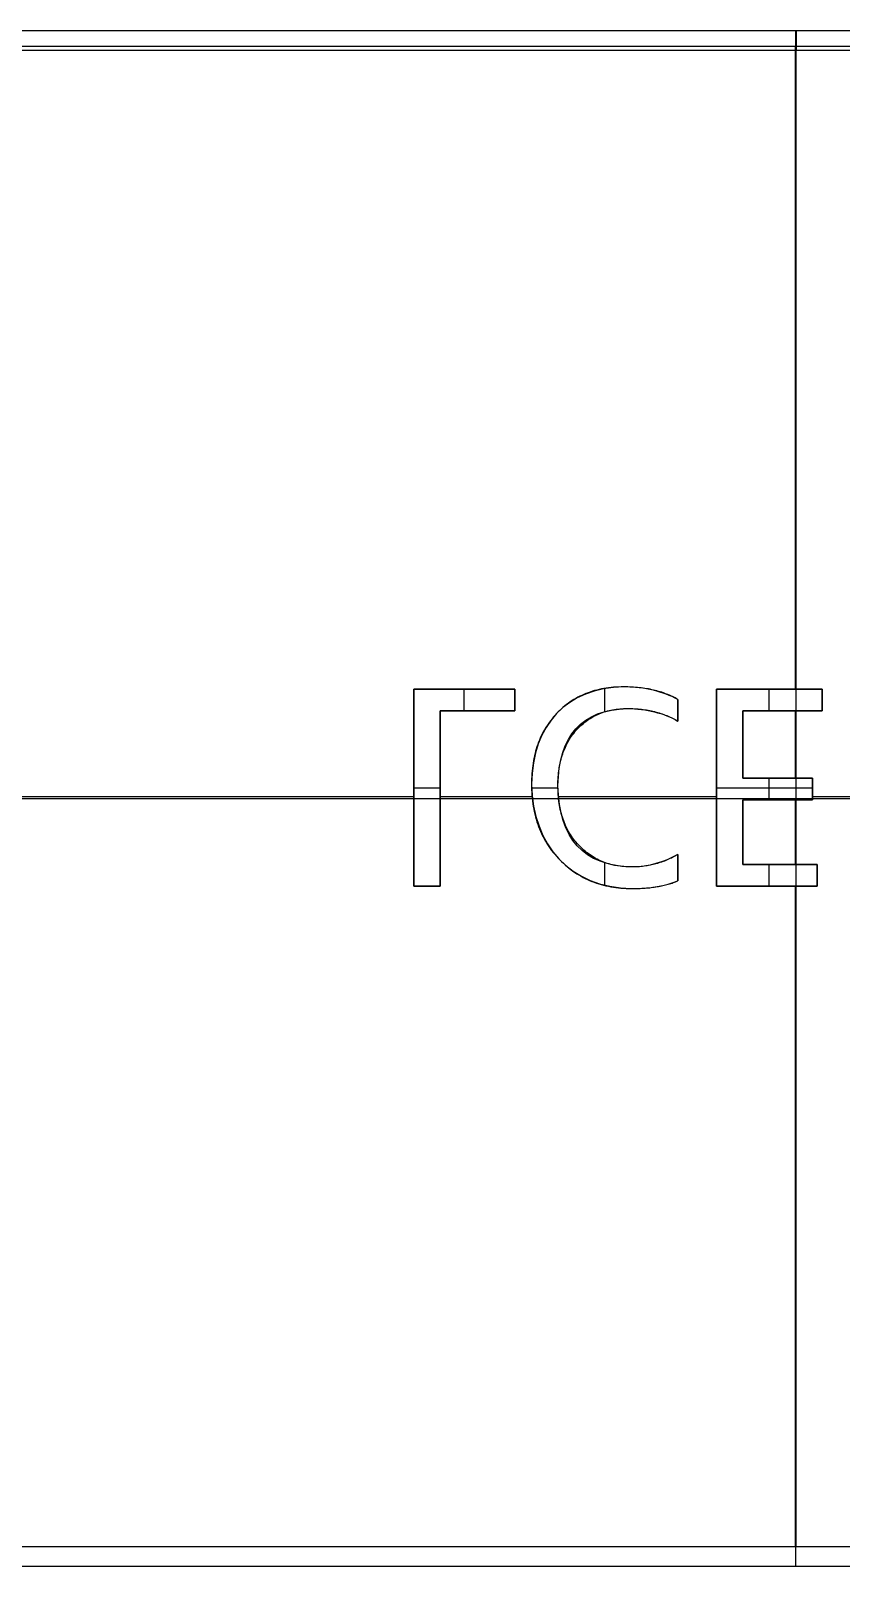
# Model space of a CAD drawing. Header units: millimetres. Extents: x 1.2 to 41.2, y 0.2 to 23.9.
# Drawn here: x 18.037 to 18.448, y 8.517 to 9.297 of the extents above; entities that cross this region are included whole.
import ezdxf

# ---------------------------------------------------------------- set-up
doc = ezdxf.new("R2010")
doc.units = ezdxf.units.MM
doc.layers.add('图层03', color=5, linetype='Continuous', true_color=0x0000ff)

msp = doc.modelspace()

# ---------------------------------------------------------------- linework, layer by layer
at = {"layer": '图层03', "color": 7, "true_color": 0xffffff}
for p, q in [((18.92567, 9.29736, 1.98855), (17.92494, 9.29736, 1.98877)), ((18.42499, 9.29736, 1.6076), (18.42515, 9.29736, 2.36871)), ((18.42525, 8.96278, 1.5976), (18.42525, 9.28938, 1.5976)), ((18.42542, 9.28736, 2.3777), (18.42542, 8.52726, 2.3777)), ((18.23137, 8.86277, 1.60264), (18.23137, 8.96278, 1.60264)), ((18.23137, 8.96278, 1.60264), (18.2826, 8.96278, 1.60263)), ((18.25698, 8.96278, 1.59764), (18.25698, 8.96278, 1.60764)), ((18.25698, 8.9518, 1.60764), (18.25698, 8.96278, 1.60764)), ((18.2826, 8.96278, 1.60263), (18.2826, 8.9518, 1.60263)), ((18.2826, 8.95729, 1.59763), (18.2826, 8.95729, 1.60763)), ((18.32834, 8.95137, 1.60762), (18.32834, 8.96324, 1.60762)), ((18.36553, 8.9576, 1.60261), (18.36553, 8.94662, 1.60261)), ((18.38505, 8.86277, 1.60261), (18.38505, 8.96278, 1.60261)), ((18.38505, 8.96278, 1.60261), (18.43871, 8.96278, 1.6026)), ((18.41188, 8.96278, 1.5976), (18.41188, 8.96278, 1.6076)), ((18.41188, 8.9518, 1.6076), (18.41188, 8.96278, 1.6076)), ((18.43871, 8.96278, 1.6026), (18.43871, 8.9518, 1.6026)), ((18.43871, 8.95729, 1.5976), (18.43871, 8.95729, 1.6076)), ((18.24479, 8.9518, 1.60264), (18.24479, 8.86277, 1.60264)), ((18.2826, 8.9518, 1.60263), (18.24479, 8.9518, 1.60264)), ((18.26369, 8.9518, 1.59763), (18.26369, 8.9518, 1.60764)), ((18.36553, 8.95211, 1.59761), (18.36553, 8.95211, 1.60761)), ((18.39846, 8.9518, 1.60261), (18.39846, 8.91765, 1.60261)), ((18.43871, 8.9518, 1.6026), (18.39846, 8.9518, 1.60261)), ((18.41859, 8.9518, 1.5976), (18.41859, 8.9518, 1.6076)), ((18.42525, 8.91765, 1.5976), (18.42525, 8.9518, 1.5976)), ((18.39846, 8.93473, 1.5976), (18.39847, 8.93473, 1.60761)), ((18.39846, 8.91765, 1.60261), (18.43384, 8.91765, 1.6026)), ((18.41188, 8.90667, 1.6076), (18.41188, 8.91765, 1.6076)), ((18.41615, 8.91765, 1.5976), (18.41615, 8.91765, 1.6076)), ((18.43384, 8.91765, 1.6026), (18.43384, 8.90667, 1.6026)), ((18.23137, 8.91277, 1.59764), (18.23137, 8.91277, 1.60764)), ((18.23137, 8.91277, 1.60764), (18.24479, 8.91277, 1.60764)), ((18.29118, 8.91277, 1.60763), (18.30458, 8.91277, 1.60763)), ((18.38505, 8.91277, 1.59761), (18.38505, 8.91277, 1.60761)), ((18.38505, 8.91277, 1.60761), (18.43384, 8.91277, 1.6076)), ((18.43383, 8.91216, 1.5976), (18.43384, 8.91216, 1.6076)), ((17.92485, 8.90832, 1.59771), (18.23137, 8.90832, 1.59764)), ((17.92536, 8.90731, 2.37781), (18.92549, 8.90731, 2.37759)), ((18.24479, 8.90832, 1.59764), (18.29153, 8.90832, 1.59763)), ((18.24479, 8.90728, 1.59764), (18.24479, 8.90728, 1.60764)), ((18.30486, 8.90832, 1.59763), (18.38505, 8.90832, 1.59761)), ((18.43384, 8.90667, 1.6026), (18.39846, 8.90667, 1.60261)), ((18.39846, 8.90667, 1.60261), (18.39846, 8.87374, 1.60261)), ((18.41615, 8.90667, 1.5976), (18.41615, 8.90667, 1.6076)), ((18.42525, 8.87374, 1.5976), (18.42525, 8.90667, 1.5976)), ((18.43383, 8.90832, 1.5976), (18.45823, 8.90832, 1.59759)), ((18.39846, 8.89021, 1.5976), (18.39847, 8.89021, 1.60761)), ((18.36553, 8.87893, 1.60261), (18.36553, 8.86551, 1.60261)), ((18.32834, 8.86312, 1.60762), (18.32834, 8.87479, 1.60762)), ((18.36553, 8.87222, 1.59761), (18.36553, 8.87222, 1.60761)), ((18.39846, 8.87374, 1.60261), (18.43627, 8.87374, 1.6026)), ((18.41188, 8.86277, 1.6076), (18.41188, 8.87374, 1.6076)), ((18.41737, 8.87374, 1.5976), (18.41737, 8.87374, 1.6076)), ((18.43627, 8.87374, 1.6026), (18.43627, 8.86277, 1.6026)), ((18.24479, 8.86277, 1.60264), (18.23137, 8.86277, 1.60264)), ((18.23808, 8.86277, 1.59764), (18.23808, 8.86277, 1.60764)), ((18.43627, 8.86277, 1.6026), (18.38505, 8.86277, 1.60261)), ((18.41066, 8.86277, 1.5976), (18.41066, 8.86277, 1.6076)), ((18.42525, 8.52726, 1.5976), (18.42525, 8.86277, 1.5976)), ((18.43627, 8.86825, 1.5976), (18.43628, 8.86825, 1.6076)), ((17.92527, 8.51726, 1.98675), (18.92574, 8.51726, 1.98653)), ((18.42525, 8.51726, 1.60558), (18.42542, 8.51726, 2.3677))]:
    msp.add_line(p, q, dxfattribs=at)
at = {"layer": '图层03', "color": 7, "true_color": 0xffffff, "extrusion": (-1, 0, 0.000220476)}
for centre, start, end in [((-9.28736, 1.61166, -18.4249), 180, 258.4196), ((-9.28736, 2.37176, -18.42515), 90, 174.19678), ((-8.52726, 1.61166, -18.4249), 270, 348.41933), ((-8.52726, 2.37176, -18.4249), 360, 90)]:
    msp.add_arc(centre, 0.01, start, end, dxfattribs=at)
at = {"layer": '图层03', "color": 7, "true_color": 0xffffff}
for points in [[(18.97518, 9.29736, 2.36758), (18.42515, 9.29729, 2.36871), (17.87513, 9.29722, 2.36984)], [(18.97351, 9.29736, 1.60748), (18.42525, 9.29736, 1.6076), (17.877, 9.29736, 1.60772)], [(18.97554, 9.28938, 1.59762), (18.42525, 9.28938, 1.59774), (17.87496, 9.28938, 1.59786)], [(18.97368, 9.28736, 2.37758), (18.42542, 9.28736, 2.3777), (17.87717, 9.28736, 2.37782)], [(18.33281, 8.96379, 1.60762), (18.33281, 8.96379, 1.60262), (18.33281, 8.96379, 1.59762)], [(18.33801, 8.964, 1.59762), (18.33802, 8.964, 1.60262), (18.33802, 8.964, 1.60762)], [(18.34206, 8.9639, 1.60762), (18.34206, 8.9639, 1.60262), (18.34205, 8.9639, 1.59762)], [(18.34594, 8.9636, 1.60762), (18.34594, 8.9636, 1.60262), (18.34594, 8.9636, 1.59762)], [(18.2826, 8.96278, 1.59763), (18.25698, 8.96278, 1.59764), (18.23137, 8.96278, 1.59764)], [(18.23137, 8.96278, 1.59764), (18.23137, 8.91277, 1.59764), (18.23137, 8.86277, 1.59764)], [(18.23137, 8.96278, 1.60764), (18.23137, 8.91277, 1.60764), (18.23137, 8.86277, 1.60764)], [(18.23137, 8.96278, 1.59764), (18.23137, 8.96278, 1.60264), (18.23137, 8.96278, 1.60764)], [(18.2826, 8.96278, 1.60763), (18.25698, 8.96278, 1.60764), (18.23137, 8.96278, 1.60764)], [(18.2826, 8.9518, 1.59763), (18.2826, 8.95729, 1.59763), (18.2826, 8.96278, 1.59763)], [(18.2826, 8.96278, 1.59763), (18.2826, 8.96278, 1.60263), (18.2826, 8.96278, 1.60763)], [(18.2826, 8.9518, 1.60763), (18.2826, 8.95729, 1.60763), (18.2826, 8.96278, 1.60763)], [(18.3108, 8.95639, 1.60763), (18.3108, 8.95639, 1.60262), (18.3108, 8.95639, 1.59762)], [(18.31467, 8.95872, 1.60762), (18.31467, 8.95872, 1.60262), (18.31467, 8.95872, 1.59762)], [(18.31881, 8.96061, 1.60762), (18.31881, 8.96061, 1.60262), (18.3188, 8.96061, 1.59762)], [(18.32321, 8.96209, 1.60762), (18.32321, 8.96209, 1.60262), (18.32321, 8.96209, 1.59762)], [(18.32788, 8.96316, 1.60762), (18.32788, 8.96316, 1.60262), (18.32788, 8.96316, 1.59762)], [(18.34964, 8.9631, 1.60762), (18.34964, 8.9631, 1.60262), (18.34964, 8.9631, 1.59762)], [(18.35317, 8.9624, 1.60762), (18.35317, 8.9624, 1.60262), (18.35316, 8.9624, 1.59761)], [(18.35652, 8.9615, 1.60762), (18.35652, 8.9615, 1.60261), (18.35652, 8.9615, 1.59761)], [(18.3597, 8.9604, 1.60761), (18.3597, 8.9604, 1.60261), (18.3597, 8.9604, 1.59761)], [(18.3627, 8.9591, 1.60761), (18.36269, 8.9591, 1.60261), (18.36269, 8.9591, 1.59761)], [(18.36553, 8.94662, 1.59761), (18.36553, 8.95211, 1.59761), (18.36553, 8.9576, 1.59761)], [(18.36553, 8.9576, 1.59761), (18.36553, 8.9576, 1.60261), (18.36553, 8.9576, 1.60761)], [(18.36553, 8.94662, 1.60761), (18.36553, 8.95211, 1.60761), (18.36553, 8.9576, 1.60761)], [(18.43871, 8.96278, 1.5976), (18.41188, 8.96278, 1.5976), (18.38505, 8.96278, 1.59761)], [(18.38505, 8.96278, 1.59761), (18.38505, 8.91277, 1.59761), (18.38505, 8.86277, 1.59761)], [(18.38505, 8.96278, 1.60761), (18.38505, 8.91277, 1.60761), (18.38505, 8.86277, 1.60761)], [(18.38505, 8.96278, 1.59761), (18.38505, 8.96278, 1.60261), (18.38505, 8.96278, 1.60761)], [(18.43871, 8.96278, 1.6076), (18.41188, 8.96278, 1.6076), (18.38505, 8.96278, 1.60761)], [(18.43871, 8.9518, 1.5976), (18.43871, 8.95729, 1.5976), (18.43871, 8.96278, 1.5976)], [(18.43871, 8.96278, 1.5976), (18.43871, 8.96278, 1.6026), (18.43871, 8.96278, 1.6076)], [(18.43871, 8.9518, 1.6076), (18.43871, 8.95729, 1.6076), (18.43871, 8.96278, 1.6076)], [(18.24479, 8.86277, 1.59764), (18.24479, 8.90728, 1.59764), (18.24479, 8.9518, 1.59764)], [(18.24479, 8.9518, 1.59764), (18.26369, 8.9518, 1.59763), (18.2826, 8.9518, 1.59763)], [(18.24479, 8.86277, 1.60764), (18.24479, 8.90728, 1.60764), (18.24479, 8.9518, 1.60764)], [(18.24479, 8.9518, 1.60764), (18.24479, 8.9518, 1.60264), (18.24479, 8.9518, 1.59764)], [(18.24479, 8.9518, 1.60764), (18.26369, 8.9518, 1.60764), (18.2826, 8.9518, 1.60763)], [(18.2826, 8.9518, 1.59763), (18.2826, 8.9518, 1.60263), (18.2826, 8.9518, 1.60763)], [(18.30388, 8.95047, 1.60763), (18.30388, 8.95047, 1.60263), (18.30388, 8.95047, 1.59763)], [(18.30722, 8.95363, 1.60763), (18.30722, 8.95363, 1.60263), (18.30722, 8.95363, 1.59763)], [(18.32248, 8.94889, 1.60762), (18.32248, 8.94889, 1.60262), (18.32248, 8.94889, 1.59762)], [(18.32557, 8.95037, 1.60762), (18.32557, 8.95037, 1.60262), (18.32557, 8.95037, 1.59762)], [(18.32887, 8.95153, 1.60762), (18.32887, 8.95153, 1.60262), (18.32887, 8.95153, 1.59762)], [(18.33234, 8.95235, 1.60762), (18.33234, 8.95235, 1.60262), (18.33233, 8.95235, 1.59762)], [(18.33602, 8.95285, 1.60762), (18.33601, 8.95285, 1.60262), (18.33601, 8.95285, 1.59762)], [(18.33986, 8.95302, 1.60762), (18.33986, 8.95302, 1.60262), (18.33986, 8.95302, 1.59762)], [(18.34349, 8.95293, 1.60762), (18.34348, 8.95293, 1.60262), (18.34348, 8.95293, 1.59762)], [(18.34699, 8.95262, 1.60762), (18.34699, 8.95262, 1.60262), (18.34699, 8.95262, 1.59762)], [(18.35038, 8.95213, 1.60762), (18.35038, 8.95213, 1.60262), (18.35038, 8.95213, 1.59762)], [(18.35366, 8.95142, 1.60762), (18.35366, 8.95142, 1.60262), (18.35366, 8.95142, 1.59761)], [(18.35681, 8.95052, 1.60762), (18.35681, 8.95052, 1.60261), (18.3568, 8.95052, 1.59761)], [(18.35984, 8.94942, 1.60761), (18.35984, 8.94942, 1.60261), (18.35983, 8.94942, 1.59761)], [(18.36275, 8.94812, 1.60761), (18.36275, 8.94812, 1.60261), (18.36275, 8.94812, 1.59761)], [(18.39846, 8.91765, 1.5976), (18.39846, 8.93473, 1.5976), (18.39846, 8.9518, 1.5976)], [(18.39846, 8.9518, 1.5976), (18.41859, 8.9518, 1.5976), (18.43871, 8.9518, 1.5976)], [(18.39847, 8.9518, 1.60761), (18.39846, 8.9518, 1.60261), (18.39846, 8.9518, 1.5976)], [(18.39847, 8.91765, 1.60761), (18.39847, 8.93473, 1.60761), (18.39847, 8.9518, 1.60761)], [(18.39847, 8.9518, 1.60761), (18.41859, 8.9518, 1.6076), (18.43871, 8.9518, 1.6076)], [(18.43871, 8.9518, 1.5976), (18.43871, 8.9518, 1.6026), (18.43871, 8.9518, 1.6076)], [(18.2983, 8.94315, 1.60763), (18.2983, 8.94315, 1.60263), (18.2983, 8.94315, 1.59763)], [(18.30089, 8.94694, 1.60763), (18.30089, 8.94694, 1.60263), (18.30089, 8.94694, 1.59763)], [(18.31431, 8.94244, 1.60762), (18.31431, 8.94244, 1.60262), (18.31431, 8.94244, 1.59762)], [(18.31684, 8.94492, 1.60762), (18.31684, 8.94492, 1.60262), (18.31684, 8.94492, 1.59762)], [(18.31957, 8.94708, 1.60762), (18.31957, 8.94708, 1.60262), (18.31957, 8.94708, 1.59762)], [(18.36553, 8.94662, 1.59761), (18.36553, 8.94662, 1.60261), (18.36553, 8.94662, 1.60761)], [(18.29432, 8.93475, 1.60763), (18.29432, 8.93475, 1.60263), (18.29432, 8.93475, 1.59763)], [(18.29611, 8.93909, 1.60763), (18.29611, 8.93909, 1.60263), (18.29611, 8.93909, 1.59763)], [(18.30836, 8.93345, 1.60763), (18.30836, 8.93345, 1.60263), (18.30836, 8.93345, 1.59762)], [(18.31004, 8.93669, 1.60763), (18.31004, 8.93669, 1.60263), (18.31004, 8.93669, 1.59762)], [(18.31202, 8.93968, 1.60763), (18.31202, 8.93968, 1.60262), (18.31202, 8.93968, 1.59762)], [(18.29194, 8.92525, 1.60763), (18.29193, 8.92525, 1.60263), (18.29193, 8.92525, 1.59763)], [(18.29293, 8.93013, 1.60763), (18.29293, 8.93013, 1.60263), (18.29292, 8.93013, 1.59763)], [(18.30592, 8.9263, 1.60763), (18.30592, 8.9263, 1.60263), (18.30592, 8.9263, 1.59763)], [(18.30699, 8.93, 1.60763), (18.30699, 8.93, 1.60263), (18.30699, 8.93, 1.59763)], [(18.29133, 8.92009, 1.60763), (18.29132, 8.92009, 1.60263), (18.29132, 8.92009, 1.59763)], [(18.3047, 8.91822, 1.60763), (18.3047, 8.91822, 1.60263), (18.3047, 8.91822, 1.59763)], [(18.30516, 8.92238, 1.60763), (18.30516, 8.92238, 1.60263), (18.30516, 8.92238, 1.59763)], [(18.43383, 8.91765, 1.5976), (18.41615, 8.91765, 1.5976), (18.39846, 8.91765, 1.5976)], [(18.39846, 8.91765, 1.5976), (18.39846, 8.91765, 1.60261), (18.39847, 8.91765, 1.60761)], [(18.43384, 8.91765, 1.6076), (18.41615, 8.91765, 1.6076), (18.39847, 8.91765, 1.60761)], [(18.43383, 8.90667, 1.5976), (18.43383, 8.91216, 1.5976), (18.43383, 8.91765, 1.5976)], [(18.43383, 8.91765, 1.5976), (18.43384, 8.91765, 1.6026), (18.43384, 8.91765, 1.6076)], [(18.43384, 8.90667, 1.6076), (18.43384, 8.91216, 1.6076), (18.43384, 8.91765, 1.6076)], [(18.29113, 8.91466, 1.59763), (18.29113, 8.91466, 1.60263), (18.29114, 8.91466, 1.60763)], [(18.29136, 8.90883, 1.60763), (18.29136, 8.90883, 1.60263), (18.29136, 8.90883, 1.59763)], [(18.30455, 8.91384, 1.59763), (18.30455, 8.91384, 1.60263), (18.30455, 8.91384, 1.60763)], [(18.30472, 8.90921, 1.60763), (18.30472, 8.90921, 1.60263), (18.30472, 8.90921, 1.59763)], [(18.29203, 8.90328, 1.60763), (18.29203, 8.90328, 1.60263), (18.29203, 8.90328, 1.59763)], [(18.3052, 8.90484, 1.60763), (18.3052, 8.90484, 1.60263), (18.3052, 8.90484, 1.59763)], [(18.39846, 8.87374, 1.5976), (18.39846, 8.89021, 1.5976), (18.39846, 8.90667, 1.5976)], [(18.39846, 8.90667, 1.5976), (18.41615, 8.90667, 1.5976), (18.43383, 8.90667, 1.5976)], [(18.39846, 8.90667, 1.5976), (18.39846, 8.90667, 1.60261), (18.39847, 8.90667, 1.60761)], [(18.39847, 8.90667, 1.60761), (18.41615, 8.90667, 1.6076), (18.43384, 8.90667, 1.6076)], [(18.39847, 8.87374, 1.60761), (18.39847, 8.89021, 1.60761), (18.39847, 8.90667, 1.60761)], [(18.43383, 8.90667, 1.5976), (18.43384, 8.90667, 1.6026), (18.43384, 8.90667, 1.6076)], [(18.29316, 8.89802, 1.60763), (18.29315, 8.89802, 1.60263), (18.29315, 8.89802, 1.59763)], [(18.30602, 8.90071, 1.60763), (18.30602, 8.90071, 1.60263), (18.30602, 8.90071, 1.59763)], [(18.30716, 8.8968, 1.60763), (18.30716, 8.8968, 1.60263), (18.30716, 8.8968, 1.59763)], [(18.30863, 8.89316, 1.60763), (18.30863, 8.89316, 1.60263), (18.30863, 8.89316, 1.59762)], [(18.29474, 8.89307, 1.60763), (18.29474, 8.89307, 1.60263), (18.29473, 8.89307, 1.59763)], [(18.29676, 8.8884, 1.60763), (18.29676, 8.8884, 1.60263), (18.29675, 8.8884, 1.59763)], [(18.31044, 8.88977, 1.60763), (18.31044, 8.88977, 1.60262), (18.31044, 8.88977, 1.59762)], [(18.31256, 8.88661, 1.60763), (18.31255, 8.88661, 1.60262), (18.31255, 8.88661, 1.59762)], [(18.29922, 8.88401, 1.60763), (18.29921, 8.88401, 1.60263), (18.29921, 8.88401, 1.59763)], [(18.30213, 8.87994, 1.60763), (18.30213, 8.87994, 1.60263), (18.30213, 8.87994, 1.59763)], [(18.31501, 8.88369, 1.60762), (18.31501, 8.88369, 1.60262), (18.31501, 8.88369, 1.59762)], [(18.31772, 8.88108, 1.60762), (18.31772, 8.88108, 1.60262), (18.31772, 8.88108, 1.59762)], [(18.32064, 8.87881, 1.60762), (18.32063, 8.87881, 1.60262), (18.32063, 8.87881, 1.59762)], [(18.36553, 8.86551, 1.59761), (18.36553, 8.87222, 1.59761), (18.36553, 8.87893, 1.59761)], [(18.36553, 8.87893, 1.59761), (18.36553, 8.87893, 1.60261), (18.36553, 8.87893, 1.60761)], [(18.36553, 8.86551, 1.60761), (18.36553, 8.87222, 1.60761), (18.36553, 8.87893, 1.60761)], [(18.3055, 8.87614, 1.60763), (18.3055, 8.87614, 1.60263), (18.3055, 8.87614, 1.59763)], [(18.30922, 8.87271, 1.60763), (18.30922, 8.87271, 1.60263), (18.30922, 8.87271, 1.59762)], [(18.31317, 8.86976, 1.60763), (18.31316, 8.86976, 1.60262), (18.31316, 8.86976, 1.59762)], [(18.32372, 8.87689, 1.60762), (18.32372, 8.87689, 1.60262), (18.32372, 8.87689, 1.59762)], [(18.32702, 8.87531, 1.60762), (18.32702, 8.87531, 1.60262), (18.32702, 8.87531, 1.59762)], [(18.33051, 8.87409, 1.60762), (18.33051, 8.87409, 1.60262), (18.33051, 8.87409, 1.59762)], [(18.33419, 8.87323, 1.60762), (18.33418, 8.87323, 1.60262), (18.33418, 8.87323, 1.59762)], [(18.33805, 8.87269, 1.60762), (18.33805, 8.87269, 1.60262), (18.33805, 8.87269, 1.59762)], [(18.34211, 8.87252, 1.59762), (18.34211, 8.87252, 1.60262), (18.34211, 8.87252, 1.60762)], [(18.34528, 8.87262, 1.60762), (18.34528, 8.87262, 1.60262), (18.34527, 8.87262, 1.59762)], [(18.34836, 8.87292, 1.60762), (18.34836, 8.87292, 1.60262), (18.34836, 8.87292, 1.59762)], [(18.35139, 8.87342, 1.60762), (18.35139, 8.87342, 1.60262), (18.35139, 8.87342, 1.59762)], [(18.35435, 8.87412, 1.60762), (18.35435, 8.87412, 1.60262), (18.35435, 8.87412, 1.59761)], [(18.35725, 8.87502, 1.60762), (18.35724, 8.87502, 1.60261), (18.35724, 8.87502, 1.59761)], [(18.36008, 8.87613, 1.60761), (18.36008, 8.87613, 1.60261), (18.36008, 8.87613, 1.59761)], [(18.36285, 8.87742, 1.60761), (18.36285, 8.87742, 1.60261), (18.36285, 8.87742, 1.59761)], [(18.43627, 8.87374, 1.5976), (18.41737, 8.87374, 1.5976), (18.39846, 8.87374, 1.5976)], [(18.39846, 8.87374, 1.5976), (18.39846, 8.87374, 1.60261), (18.39847, 8.87374, 1.60761)], [(18.43628, 8.87374, 1.6076), (18.41737, 8.87374, 1.6076), (18.39847, 8.87374, 1.60761)], [(18.43627, 8.86277, 1.5976), (18.43627, 8.86825, 1.5976), (18.43627, 8.87374, 1.5976)], [(18.43627, 8.87374, 1.5976), (18.43627, 8.87374, 1.6026), (18.43628, 8.87374, 1.6076)], [(18.43628, 8.86277, 1.6076), (18.43628, 8.86825, 1.6076), (18.43628, 8.87374, 1.6076)], [(18.23137, 8.86277, 1.59764), (18.23808, 8.86277, 1.59764), (18.24479, 8.86277, 1.59764)], [(18.23137, 8.86277, 1.60764), (18.23808, 8.86277, 1.60764), (18.24479, 8.86277, 1.60764)], [(18.23137, 8.86277, 1.59764), (18.23137, 8.86277, 1.60264), (18.23137, 8.86277, 1.60764)], [(18.24479, 8.86277, 1.59764), (18.24479, 8.86277, 1.60264), (18.24479, 8.86277, 1.60764)], [(18.31738, 8.86724, 1.60762), (18.31738, 8.86724, 1.60262), (18.31737, 8.86724, 1.59762)], [(18.32182, 8.86519, 1.60762), (18.32182, 8.86519, 1.60262), (18.32182, 8.86519, 1.59762)], [(18.32649, 8.8636, 1.60762), (18.32649, 8.8636, 1.60262), (18.32648, 8.8636, 1.59762)], [(18.33142, 8.86246, 1.60762), (18.33142, 8.86246, 1.60262), (18.33142, 8.86246, 1.59762)], [(18.35199, 8.8621, 1.60762), (18.35198, 8.8621, 1.60262), (18.35198, 8.8621, 1.59762)], [(18.355, 8.86254, 1.60762), (18.355, 8.86254, 1.60262), (18.35499, 8.86254, 1.59761)], [(18.35787, 8.86309, 1.60762), (18.35787, 8.86309, 1.60261), (18.35787, 8.86309, 1.59761)], [(18.36058, 8.86378, 1.60761), (18.36058, 8.86378, 1.60261), (18.36058, 8.86378, 1.59761)], [(18.36313, 8.86458, 1.60761), (18.36313, 8.86458, 1.60261), (18.36313, 8.86458, 1.59761)], [(18.36553, 8.86551, 1.59761), (18.36553, 8.86551, 1.60261), (18.36553, 8.86551, 1.60761)], [(18.38505, 8.86277, 1.59761), (18.41066, 8.86277, 1.5976), (18.43627, 8.86277, 1.5976)], [(18.38505, 8.86277, 1.60761), (18.41066, 8.86277, 1.6076), (18.43628, 8.86277, 1.6076)], [(18.38505, 8.86277, 1.59761), (18.38505, 8.86277, 1.60261), (18.38505, 8.86277, 1.60761)], [(18.43627, 8.86277, 1.5976), (18.43627, 8.86277, 1.6026), (18.43628, 8.86277, 1.6076)], [(18.33659, 8.86177, 1.60762), (18.33659, 8.86177, 1.60262), (18.33658, 8.86177, 1.59762)], [(18.342, 8.86155, 1.59762), (18.342, 8.86155, 1.60262), (18.342, 8.86155, 1.60762)], [(18.34549, 8.8616, 1.60762), (18.34549, 8.8616, 1.60262), (18.34548, 8.8616, 1.59762)], [(18.3488, 8.86179, 1.60762), (18.3488, 8.86179, 1.60262), (18.3488, 8.86179, 1.59762)], [(17.87567, 8.52726, 2.37782), (18.42542, 8.52726, 2.3777), (18.97518, 8.52726, 2.37758)], [(17.877, 8.52726, 1.59772), (18.42525, 8.52726, 1.5976), (18.97351, 8.52726, 1.59748)], [(17.87496, 8.5174, 1.6057), (18.42525, 8.5174, 1.60558), (18.97554, 8.5174, 1.60546)], [(17.87717, 8.51726, 2.36782), (18.42542, 8.51726, 2.3677), (18.97368, 8.51726, 2.36758)]]:
    msp.add_open_spline(points, degree=2, dxfattribs=at)
at = {"layer": '图层03', "color": 7, "true_color": 0xffffff, "extrusion": (0.000220476, 8.69198e-14, 1)}
msp.add_open_spline([(18.33801, 8.964, 1.59762), (18.30901, 8.96335, 1.59762), (18.29166, 8.94502, 1.59763), (18.29113, 8.91466, 1.59763)], degree=3, dxfattribs=at)
at = {"layer": '图层03', "color": 7, "true_color": 0xffffff, "extrusion": (0.000220476, 3.98911e-14, 1)}
msp.add_open_spline([(18.33802, 8.964, 1.60262), (18.33628, 8.96396, 1.60262), (18.33288, 8.96388, 1.60262), (18.32792, 8.96325, 1.60262), (18.32323, 8.96218, 1.60262), (18.31881, 8.96069, 1.60262), (18.31464, 8.9588, 1.60262), (18.31075, 8.95647, 1.60262), (18.30715, 8.95367, 1.60263), (18.30381, 8.95052, 1.60263), (18.30084, 8.947, 1.60263), (18.29823, 8.94319, 1.60263), (18.29602, 8.9391, 1.60263), (18.29423, 8.93473, 1.60263), (18.29284, 8.9301, 1.60263), (18.29186, 8.92519, 1.60263), (18.29123, 8.92002, 1.60263), (18.29117, 8.91647, 1.60263), (18.29113, 8.91466, 1.60263)], degree=3, knots=[0, 0, 0, 0, 0.00521521, 0.01019893, 0.01499606, 0.01964994, 0.0242027, 0.02872346, 0.03325532, 0.03785945, 0.04249092, 0.04709173, 0.05171217, 0.05641956, 0.06124441, 0.06623069, 0.07143943, 0.07688281, 0.07688281, 0.07688281, 0.07688281], dxfattribs=at)
at = {"layer": '图层03', "color": 7, "true_color": 0xffffff, "extrusion": (0.000220476, -4.63136e-13, 1)}
msp.add_open_spline([(18.33802, 8.964, 1.60762), (18.33628, 8.96396, 1.60762), (18.33288, 8.96388, 1.60762), (18.32793, 8.96325, 1.60762), (18.32323, 8.96218, 1.60762), (18.31881, 8.96069, 1.60762), (18.31464, 8.9588, 1.60762), (18.31075, 8.95647, 1.60763), (18.30715, 8.95367, 1.60763), (18.30382, 8.95052, 1.60763), (18.30084, 8.947, 1.60763), (18.29823, 8.94319, 1.60763), (18.29602, 8.9391, 1.60763), (18.29423, 8.93473, 1.60763), (18.29284, 8.9301, 1.60763), (18.29186, 8.92519, 1.60763), (18.29123, 8.92002, 1.60763), (18.29117, 8.91647, 1.60763), (18.29114, 8.91466, 1.60763)], degree=3, knots=[0, 0, 0, 0, 0.00521521, 0.01019893, 0.01499606, 0.01964994, 0.0242027, 0.02872346, 0.03325532, 0.03785945, 0.04249092, 0.04709173, 0.05171217, 0.05641956, 0.06124441, 0.06623069, 0.07143943, 0.07688281, 0.07688281, 0.07688281, 0.07688281], dxfattribs=at)
at = {"layer": '图层03', "color": 7, "true_color": 0xffffff, "extrusion": (0.000220476, 1.93803e-14, 1)}
msp.add_open_spline([(18.36553, 8.9576, 1.59761), (18.35803, 8.96174, 1.59761), (18.34886, 8.96387, 1.59762), (18.33801, 8.964, 1.59762)], degree=3, dxfattribs=at)
at = {"layer": '图层03', "color": 7, "true_color": 0xffffff, "extrusion": (0.000220476, -2.01225e-12, 1)}
msp.add_open_spline([(18.36553, 8.9576, 1.60761), (18.3646, 8.95811, 1.60761), (18.36271, 8.95916, 1.60761), (18.35968, 8.96044, 1.60761), (18.3565, 8.96155, 1.60762), (18.35313, 8.96244, 1.60762), (18.3496, 8.96315, 1.60762), (18.34589, 8.96363, 1.60762), (18.34201, 8.96395, 1.60762), (18.33936, 8.96398, 1.60762), (18.33802, 8.964, 1.60762)], degree=3, knots=[0, 0, 0, 0, 0.00321625, 0.00647915, 0.0098506, 0.01332469, 0.01692267, 0.0206555, 0.0245579, 0.02860205, 0.02860205, 0.02860205, 0.02860205], dxfattribs=at)
at = {"layer": '图层03', "color": 7, "true_color": 0xffffff, "extrusion": (0.000220476, -1.99782e-13, 1)}
msp.add_open_spline([(18.36553, 8.9576, 1.60261), (18.3646, 8.95811, 1.60261), (18.3627, 8.95916, 1.60261), (18.35968, 8.96044, 1.60261), (18.3565, 8.96155, 1.60261), (18.35313, 8.96244, 1.60262), (18.3496, 8.96315, 1.60262), (18.34589, 8.96363, 1.60262), (18.34201, 8.96395, 1.60262), (18.33936, 8.96398, 1.60262), (18.33802, 8.964, 1.60262)], degree=3, knots=[0, 0, 0, 0, 0.00321625, 0.00647915, 0.0098506, 0.01332469, 0.01692267, 0.0206555, 0.0245579, 0.02860205, 0.02860205, 0.02860205, 0.02860205], dxfattribs=at)
at = {"layer": '图层03', "color": 7, "true_color": 0xffffff, "extrusion": (0.000220476, 1.42932e-13, 1)}
msp.add_open_spline([(18.30455, 8.91384, 1.59763), (18.30503, 8.93937, 1.59763), (18.31681, 8.95243, 1.59762), (18.33986, 8.95302, 1.59762)], degree=3, dxfattribs=at)
at = {"layer": '图层03', "color": 7, "true_color": 0xffffff, "extrusion": (0.000220476, -5.09227e-13, 1)}
msp.add_open_spline([(18.30455, 8.91384, 1.60763), (18.30458, 8.9153, 1.60763), (18.30463, 8.91816, 1.60763), (18.3051, 8.92233, 1.60763), (18.30586, 8.92627, 1.60763), (18.30692, 8.92998, 1.60763), (18.3083, 8.93345, 1.60763), (18.30997, 8.93671, 1.60763), (18.31197, 8.93972, 1.60763), (18.31425, 8.94248, 1.60762), (18.31679, 8.94495, 1.60762), (18.31952, 8.94712, 1.60762), (18.32245, 8.94894, 1.60762), (18.32557, 8.95044, 1.60762), (18.32887, 8.9516, 1.60762), (18.33237, 8.95242, 1.60762), (18.33606, 8.95292, 1.60762), (18.33858, 8.95299, 1.60762), (18.33986, 8.95302, 1.60762)], degree=3, knots=[0, 0, 0, 0, 0.00439279, 0.00857901, 0.01258448, 0.01643865, 0.0201568, 0.02381066, 0.02740525, 0.03099782, 0.03454774, 0.0380266, 0.04146416, 0.04489609, 0.0483975, 0.05196707, 0.05568424, 0.05954375, 0.05954375, 0.05954375, 0.05954375], dxfattribs=at)
at = {"layer": '图层03', "color": 7, "true_color": 0xffffff, "extrusion": (0.000220476, 3.25439e-14, 1)}
msp.add_open_spline([(18.30455, 8.91384, 1.60263), (18.30458, 8.9153, 1.60263), (18.30463, 8.91816, 1.60263), (18.3051, 8.92233, 1.60263), (18.30585, 8.92627, 1.60263), (18.30692, 8.92998, 1.60263), (18.3083, 8.93345, 1.60263), (18.30997, 8.93671, 1.60263), (18.31197, 8.93972, 1.60262), (18.31425, 8.94248, 1.60262), (18.31679, 8.94495, 1.60262), (18.31952, 8.94712, 1.60262), (18.32245, 8.94894, 1.60262), (18.32557, 8.95044, 1.60262), (18.32887, 8.9516, 1.60262), (18.33237, 8.95242, 1.60262), (18.33606, 8.95292, 1.60262), (18.33858, 8.95299, 1.60262), (18.33986, 8.95302, 1.60262)], degree=3, knots=[0, 0, 0, 0, 0.00439279, 0.00857901, 0.01258448, 0.01643865, 0.0201568, 0.02381066, 0.02740525, 0.03099782, 0.03454774, 0.0380266, 0.04146416, 0.04489609, 0.0483975, 0.05196707, 0.05568424, 0.05954375, 0.05954375, 0.05954375, 0.05954375], dxfattribs=at)
at = {"layer": '图层03', "color": 7, "true_color": 0xffffff, "extrusion": (0.000220476, 1.08158e-12, 1)}
msp.add_open_spline([(18.33986, 8.95302, 1.59762), (18.34962, 8.95289, 1.59762), (18.35818, 8.95076, 1.59761), (18.36553, 8.94662, 1.59761)], degree=3, dxfattribs=at)
at = {"layer": '图层03', "color": 7, "true_color": 0xffffff, "extrusion": (0.000220476, -3.59069e-13, 1)}
msp.add_open_spline([(18.33986, 8.95302, 1.60762), (18.34107, 8.95301, 1.60762), (18.34345, 8.95297, 1.60762), (18.34697, 8.95265, 1.60762), (18.35037, 8.95217, 1.60762), (18.35364, 8.95146, 1.60762), (18.35681, 8.95057, 1.60762), (18.35984, 8.94945, 1.60761), (18.36277, 8.94818, 1.60761), (18.36462, 8.94714, 1.60761), (18.36553, 8.94662, 1.60761)], degree=3, knots=[0, 0, 0, 0, 0.00362482, 0.0071472, 0.01057793, 0.01393324, 0.0172052, 0.020433, 0.02362613, 0.02679204, 0.02679204, 0.02679204, 0.02679204], dxfattribs=at)
at = {"layer": '图层03', "color": 7, "true_color": 0xffffff, "extrusion": (0.000220476, 5.18128e-13, 1)}
msp.add_open_spline([(18.33986, 8.95302, 1.60262), (18.34107, 8.95301, 1.60262), (18.34345, 8.95297, 1.60262), (18.34696, 8.95265, 1.60262), (18.35037, 8.95217, 1.60262), (18.35364, 8.95146, 1.60262), (18.3568, 8.95057, 1.60261), (18.35984, 8.94945, 1.60261), (18.36277, 8.94818, 1.60261), (18.36461, 8.94714, 1.60261), (18.36553, 8.94662, 1.60261)], degree=3, knots=[0, 0, 0, 0, 0.00362482, 0.0071472, 0.01057793, 0.01393324, 0.0172052, 0.020433, 0.02362613, 0.02679204, 0.02679204, 0.02679204, 0.02679204], dxfattribs=at)
at = {"layer": '图层03', "color": 7, "true_color": 0xffffff, "extrusion": (0.000220476, -7.08091e-15, 1)}
msp.add_open_spline([(18.29113, 8.91466, 1.59763), (18.29184, 8.8832, 1.59763), (18.31065, 8.86228, 1.59762), (18.342, 8.86155, 1.59762)], degree=3, dxfattribs=at)
at = {"layer": '图层03', "color": 7, "true_color": 0xffffff, "extrusion": (0.000220476, -3.13271e-15, 1)}
msp.add_open_spline([(18.29113, 8.91466, 1.60263), (18.29118, 8.91271, 1.60263), (18.29126, 8.90891, 1.60263), (18.29194, 8.90334, 1.60263), (18.29305, 8.89806, 1.60263), (18.29464, 8.89307, 1.60263), (18.29667, 8.88838, 1.60263), (18.29913, 8.88397, 1.60263), (18.30207, 8.87986, 1.60263), (18.30544, 8.87609, 1.60263), (18.30913, 8.87267, 1.60263), (18.31311, 8.86969, 1.60262), (18.31733, 8.86717, 1.60262), (18.32179, 8.8651, 1.60262), (18.32651, 8.86351, 1.60262), (18.33145, 8.86238, 1.60262), (18.33665, 8.86167, 1.60262), (18.34019, 8.86159, 1.60262), (18.342, 8.86155, 1.60262)], degree=3, knots=[0, 0, 0, 0, 0.00584529, 0.0114398, 0.01682699, 0.0220365, 0.02713188, 0.03216539, 0.03718673, 0.04227026, 0.04733567, 0.05227171, 0.05718523, 0.06208717, 0.06702469, 0.0720993, 0.07731747, 0.08274318, 0.08274318, 0.08274318, 0.08274318], dxfattribs=at)
at = {"layer": '图层03', "color": 7, "true_color": 0xffffff, "extrusion": (0.000220476, 5.32599e-13, 1)}
msp.add_open_spline([(18.29114, 8.91466, 1.60763), (18.29118, 8.91271, 1.60763), (18.29126, 8.90891, 1.60763), (18.29194, 8.90334, 1.60763), (18.29305, 8.89806, 1.60763), (18.29464, 8.89307, 1.60763), (18.29667, 8.88838, 1.60763), (18.29913, 8.88397, 1.60763), (18.30207, 8.87986, 1.60763), (18.30544, 8.87609, 1.60763), (18.30913, 8.87267, 1.60763), (18.31311, 8.86969, 1.60763), (18.31733, 8.86717, 1.60762), (18.32179, 8.8651, 1.60762), (18.32651, 8.86351, 1.60762), (18.33145, 8.86238, 1.60762), (18.33665, 8.86167, 1.60762), (18.34019, 8.86159, 1.60762), (18.342, 8.86155, 1.60762)], degree=3, knots=[0, 0, 0, 0, 0.00584529, 0.0114398, 0.01682699, 0.0220365, 0.02713188, 0.03216539, 0.03718673, 0.04227026, 0.04733567, 0.05227171, 0.05718523, 0.06208717, 0.06702469, 0.0720993, 0.07731747, 0.08274318, 0.08274318, 0.08274318, 0.08274318], dxfattribs=at)
at = {"layer": '图层03', "color": 7, "true_color": 0xffffff, "extrusion": (0.000220476, -5.33138e-14, 1)}
msp.add_open_spline([(18.34211, 8.87252, 1.59762), (18.31768, 8.87305, 1.59762), (18.30516, 8.88682, 1.59763), (18.30455, 8.91384, 1.59763)], degree=3, dxfattribs=at)
at = {"layer": '图层03', "color": 7, "true_color": 0xffffff, "extrusion": (0.000220476, 5.59981e-13, 1)}
msp.add_open_spline([(18.34211, 8.87252, 1.60762), (18.34076, 8.87255, 1.60762), (18.3381, 8.87261, 1.60762), (18.33422, 8.87317, 1.60762), (18.33051, 8.87401, 1.60762), (18.32701, 8.87524, 1.60762), (18.3237, 8.87682, 1.60762), (18.32059, 8.87877, 1.60762), (18.31766, 8.88104, 1.60762), (18.31496, 8.88366, 1.60762), (18.3125, 8.88656, 1.60763), (18.31038, 8.88975, 1.60763), (18.30855, 8.89315, 1.60763), (18.30708, 8.89683, 1.60763), (18.30595, 8.90074, 1.60763), (18.30513, 8.90489, 1.60763), (18.30465, 8.90929, 1.60763), (18.30459, 8.91229, 1.60763), (18.30455, 8.91384, 1.60763)], degree=3, knots=[0, 0, 0, 0, 0.00406931, 0.00798081, 0.01176355, 0.01546406, 0.01912662, 0.02277058, 0.02647035, 0.03023663, 0.03405657, 0.03786824, 0.04171947, 0.04565034, 0.04972748, 0.05395005, 0.05834711, 0.06298861, 0.06298861, 0.06298861, 0.06298861], dxfattribs=at)
at = {"layer": '图层03', "color": 7, "true_color": 0xffffff, "extrusion": (0.000220476, -9.0534e-15, 1)}
msp.add_open_spline([(18.34211, 8.87252, 1.60262), (18.34076, 8.87255, 1.60262), (18.3381, 8.87261, 1.60262), (18.33422, 8.87317, 1.60262), (18.33051, 8.87401, 1.60262), (18.327, 8.87524, 1.60262), (18.32369, 8.87682, 1.60262), (18.32058, 8.87877, 1.60262), (18.31766, 8.88104, 1.60262), (18.31496, 8.88366, 1.60262), (18.3125, 8.88656, 1.60262), (18.31038, 8.88975, 1.60262), (18.30855, 8.89315, 1.60263), (18.30708, 8.89683, 1.60263), (18.30595, 8.90074, 1.60263), (18.30513, 8.90489, 1.60263), (18.30465, 8.90929, 1.60263), (18.30459, 8.91229, 1.60263), (18.30455, 8.91384, 1.60263)], degree=3, knots=[0, 0, 0, 0, 0.00406931, 0.00798081, 0.01176355, 0.01546406, 0.01912662, 0.02277058, 0.02647035, 0.03023663, 0.03405657, 0.03786824, 0.04171947, 0.04565034, 0.04972748, 0.05395005, 0.05834711, 0.06298861, 0.06298861, 0.06298861, 0.06298861], dxfattribs=at)
at = {"layer": '图层03', "color": 7, "true_color": 0xffffff, "extrusion": (-0.000220476, -9.38219e-13, -1)}
msp.add_open_spline([(18.36553, 8.87893, 1.59761), (18.35841, 8.87479, 1.59761), (18.3506, 8.87265, 1.59762), (18.34211, 8.87252, 1.59762)], degree=3, dxfattribs=at)
at = {"layer": '图层03', "color": 7, "true_color": 0xffffff, "extrusion": (-0.000220476, -5.70859e-12, -1)}
msp.add_open_spline([(18.36553, 8.87893, 1.60761), (18.36465, 8.87841, 1.60761), (18.36288, 8.87738, 1.60761), (18.3601, 8.8761, 1.60761), (18.35726, 8.87498, 1.60762), (18.35435, 8.87409, 1.60762), (18.35139, 8.87338, 1.60762), (18.34836, 8.87289, 1.60762), (18.34526, 8.87257, 1.60762), (18.34317, 8.87254, 1.60762), (18.34211, 8.87252, 1.60762)], degree=3, knots=[0, 0, 0, 0, 0.00308248, 0.00613692, 0.00918636, 0.01222073, 0.01525995, 0.01833268, 0.02143738, 0.02460477, 0.02460477, 0.02460477, 0.02460477], dxfattribs=at)
at = {"layer": '图层03', "color": 7, "true_color": 0xffffff, "extrusion": (-0.000220476, -7.50217e-13, -1)}
msp.add_open_spline([(18.36553, 8.87893, 1.60261), (18.36465, 8.87841, 1.60261), (18.36288, 8.87738, 1.60261), (18.3601, 8.8761, 1.60261), (18.35726, 8.87498, 1.60261), (18.35435, 8.87409, 1.60262), (18.35139, 8.87338, 1.60262), (18.34836, 8.87289, 1.60262), (18.34526, 8.87257, 1.60262), (18.34317, 8.87254, 1.60262), (18.34211, 8.87252, 1.60262)], degree=3, knots=[0, 0, 0, 0, 0.00308248, 0.00613692, 0.00918636, 0.01222073, 0.01525995, 0.01833268, 0.02143738, 0.02460477, 0.02460477, 0.02460477, 0.02460477], dxfattribs=at)
at = {"layer": '图层03', "color": 7, "true_color": 0xffffff, "extrusion": (-0.000220476, -3.21195e-13, -1)}
msp.add_open_spline([(18.342, 8.86155, 1.59762), (18.35134, 8.86161, 1.59762), (18.35919, 8.86293, 1.59761), (18.36553, 8.86551, 1.59761)], degree=3, dxfattribs=at)
at = {"layer": '图层03', "color": 7, "true_color": 0xffffff, "extrusion": (-0.000220476, -1.09512e-11, -1)}
msp.add_open_spline([(18.342, 8.86155, 1.60762), (18.34316, 8.86155, 1.60762), (18.34543, 8.86157, 1.60762), (18.34876, 8.86177, 1.60762), (18.35194, 8.86206, 1.60762), (18.35496, 8.86251, 1.60762), (18.35784, 8.86305, 1.60762), (18.36055, 8.86375, 1.60761), (18.36312, 8.86453, 1.60761), (18.36474, 8.86519, 1.60761), (18.36553, 8.86551, 1.60761)], degree=3, knots=[0, 0, 0, 0, 0.00348947, 0.00681235, 0.01001088, 0.01305499, 0.01598651, 0.01877947, 0.02145681, 0.02403433, 0.02403433, 0.02403433, 0.02403433], dxfattribs=at)
at = {"layer": '图层03', "color": 7, "true_color": 0xffffff, "extrusion": (-0.000220476, 1.74854e-12, -1)}
msp.add_open_spline([(18.342, 8.86155, 1.60262), (18.34316, 8.86155, 1.60262), (18.34543, 8.86157, 1.60262), (18.34876, 8.86177, 1.60262), (18.35194, 8.86206, 1.60262), (18.35496, 8.86251, 1.60262), (18.35783, 8.86305, 1.60261), (18.36055, 8.86375, 1.60261), (18.36311, 8.86453, 1.60261), (18.36474, 8.86519, 1.60261), (18.36553, 8.86551, 1.60261)], degree=3, knots=[0, 0, 0, 0, 0.00348947, 0.00681235, 0.01001088, 0.01305499, 0.01598651, 0.01877947, 0.02145681, 0.02403433, 0.02403433, 0.02403433, 0.02403433], dxfattribs=at)

doc.saveas('drawing.dxf')
